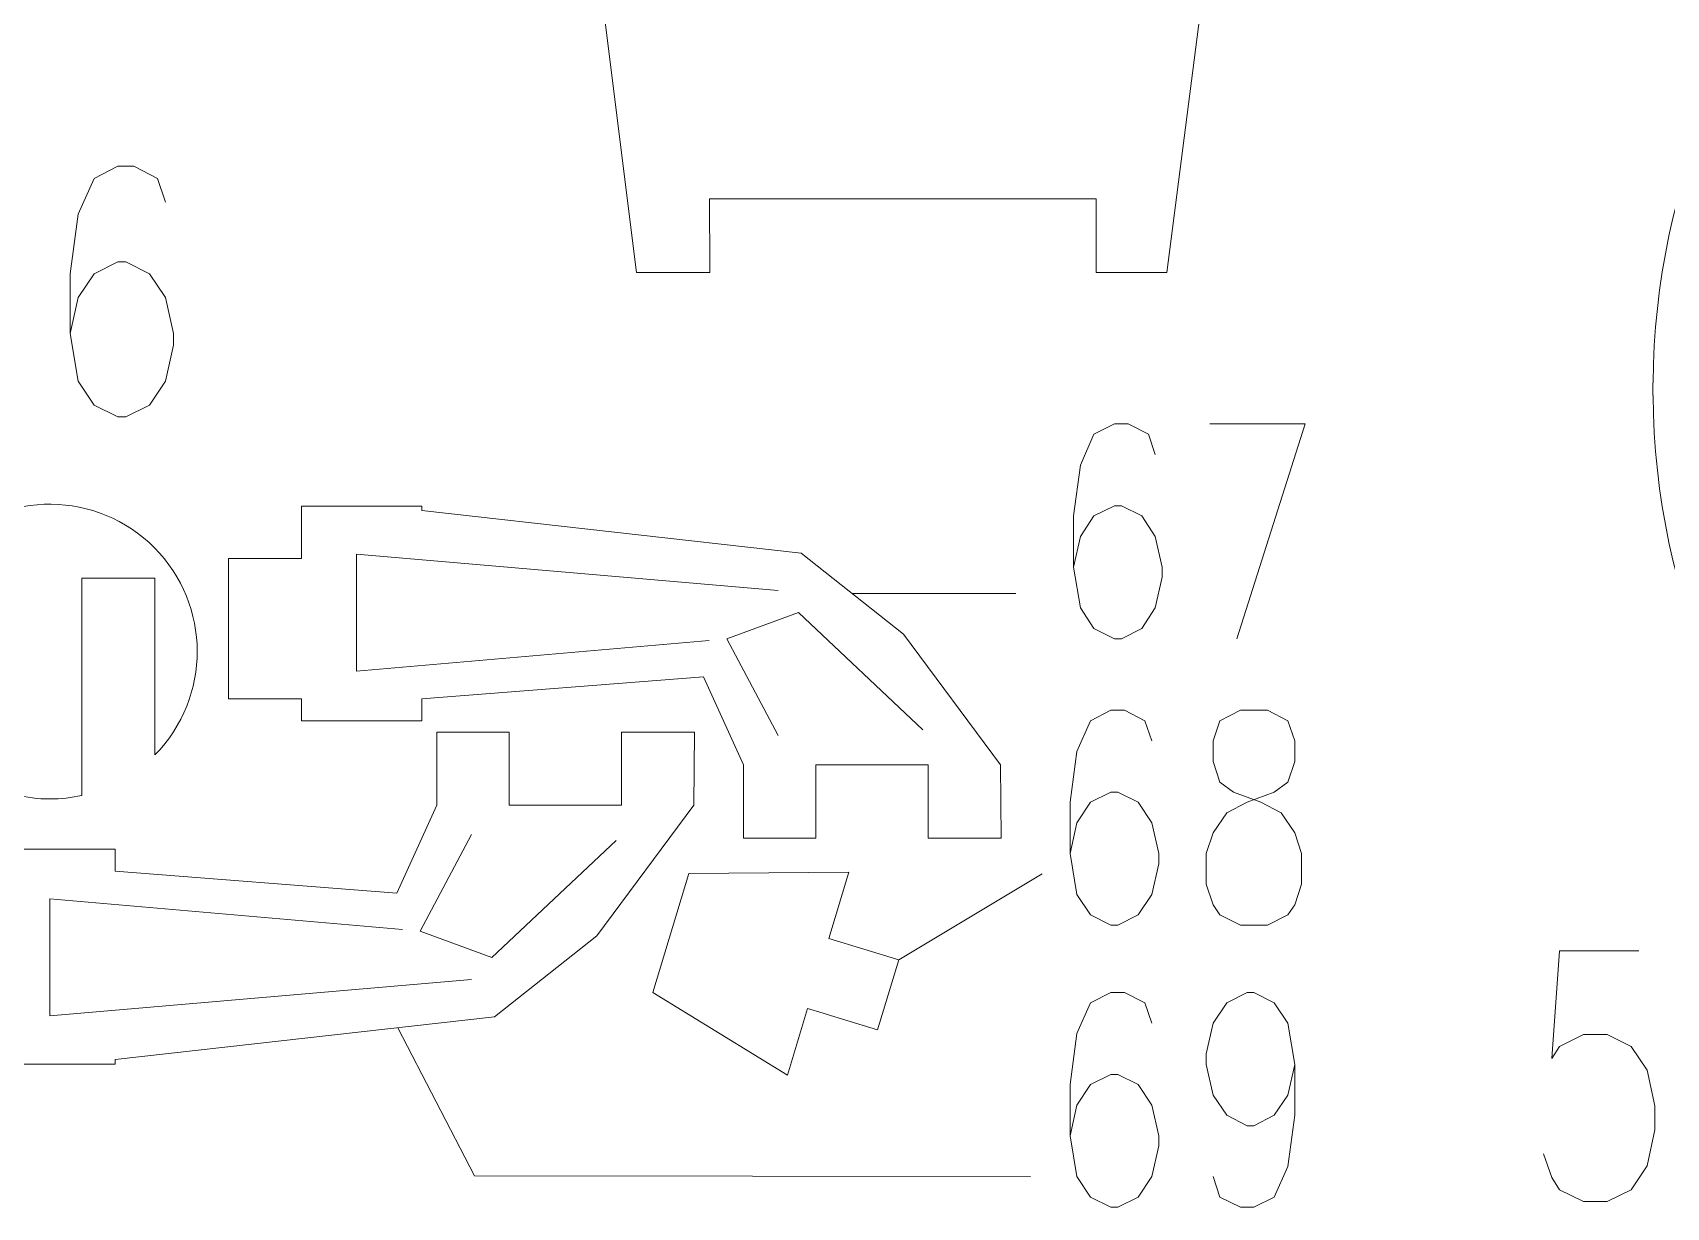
# Model space of a CAD drawing. Header units: millimetres. Extents: x -176 to 176, y -135 to 136.
# Drawn here: x -127.6 to -53.8, y -135 to -81.9 of the extents above; entities that cross this region are included whole.
import ezdxf

# ---------------------------------------------------------------- set-up
doc = ezdxf.new("R2010")
doc.units = ezdxf.units.MM
doc.header["$MEASUREMENT"] = 0
doc.layers.add('Layer 1', color=7, linetype='Continuous')

msp = doc.modelspace()

# ---------------------------------------------------------------- linework, layer by layer
at = {"layer": 'Layer 1', "lineweight": 9}
for points, knots in [([(-91.6863, -89.4128), (-91.6863, -89.4128), (-97.0321, -89.4128), (-97.0321, -89.4128), (-97.0321, -89.4128), (-97.0321, -90.5309), (-97.024, -91.6421), (-97.024, -92.7523), (-97.024, -92.7523), (-97.024, -92.7523), (-100.3341, -92.7523), (-100.3341, -92.7523), (-100.3341, -92.7523), (-100.3341, -92.7523), (-104.0142, -63.3589), (-104.0142, -63.3589), (-104.0142, -63.3589), (-104.0142, -63.3589), (-106.5316, -63.6743), (-106.5316, -63.6743), (-106.5316, -63.6743), (-106.5316, -63.6743), (-107.3824, -63.0129), (-107.3824, -63.0129), (-107.3824, -63.0129), (-107.3824, -63.0129), (-108.7716, -51.9235), (-108.7716, -51.9235), (-108.7716, -51.9235), (-108.7716, -51.9235), (-108.1102, -51.0727), (-108.1102, -51.0727), (-108.1102, -51.0727), (-108.1102, -51.0727), (-105.592, -50.7573), (-105.592, -50.7573), (-105.592, -50.7573), (-105.592, -50.7573), (-108.2717, -29.3546), (-108.2717, -29.3546), (-108.2717, -29.3546), (-108.2717, -29.3546), (-110.7912, -29.6702), (-110.7912, -29.6702), (-110.7912, -29.6702), (-110.7912, -29.6702), (-111.642, -29.0088), (-111.642, -29.0088), (-111.642, -29.0088), (-111.642, -29.0088), (-113.0311, -17.9195), (-113.0311, -17.9195), (-113.0311, -17.9195), (-113.0311, -17.9195), (-112.3697, -17.0687), (-112.3697, -17.0687), (-112.3697, -17.0687), (-112.3697, -17.0687), (-109.8494, -16.753), (-109.8494, -16.753), (-109.8494, -16.753), (-109.8494, -16.753), (-113.1274, 9.4284), (-113.1274, 9.4284), (-113.1274, 9.4284), (-113.1274, 9.4284), (-110.3973, 12.5721), (-110.3973, 12.5721), (-110.3973, 12.5721), (-110.3973, 12.5721), (-107.1779, 12.5721), (-107.1779, 12.5721)], [0, 0, 0, 0, 0.0526316, 0.0526316, 0.0526316, 0.0526316, 0.1052632, 0.1052632, 0.1052632, 0.1052632, 0.1578947, 0.1578947, 0.1578947, 0.1578947, 0.2105263, 0.2105263, 0.2105263, 0.2105263, 0.2631579, 0.2631579, 0.2631579, 0.2631579, 0.3157895, 0.3157895, 0.3157895, 0.3157895, 0.3684211, 0.3684211, 0.3684211, 0.3684211, 0.4210526, 0.4210526, 0.4210526, 0.4210526, 0.4736842, 0.4736842, 0.4736842, 0.4736842, 0.5263158, 0.5263158, 0.5263158, 0.5263158, 0.5789474, 0.5789474, 0.5789474, 0.5789474, 0.6315789, 0.6315789, 0.6315789, 0.6315789, 0.6842105, 0.6842105, 0.6842105, 0.6842105, 0.7368421, 0.7368421, 0.7368421, 0.7368421, 0.7894737, 0.7894737, 0.7894737, 0.7894737, 0.8421053, 0.8421053, 0.8421053, 0.8421053, 0.8947368, 0.8947368, 0.8947368, 0.8947368, 1, 1, 1, 1]), ([(-69.176, 12.5721), (-69.176, 12.5721), (-65.9345, 12.5721), (-65.9345, 12.5721), (-65.9345, 12.5721), (-65.9345, 12.5721), (-63.2133, 9.4297), (-63.2133, 9.4297), (-63.2133, 9.4297), (-63.2133, 9.4297), (-66.5861, -16.7668), (-66.5861, -16.7668), (-66.5861, -16.7668), (-66.5861, -16.7668), (-64.1759, -17.0687), (-64.1759, -17.0687), (-64.1759, -17.0687), (-64.1759, -17.0687), (-63.5145, -17.9195), (-63.5145, -17.9195), (-63.5145, -17.9195), (-63.5145, -17.9195), (-64.9036, -29.0088), (-64.9036, -29.0088), (-64.9036, -29.0088), (-64.9036, -29.0088), (-65.7544, -29.6702), (-65.7544, -29.6702), (-65.7544, -29.6702), (-65.7544, -29.6702), (-68.2078, -29.3629), (-68.2078, -29.3629), (-68.2078, -29.3629), (-68.2078, -29.3629), (-70.9621, -50.7562), (-70.9621, -50.7562), (-70.9621, -50.7562), (-70.9621, -50.7562), (-67.7319, -51.1609), (-67.7319, -51.1609), (-67.7319, -51.1609), (-67.7319, -51.1609), (-68.46, -56.9732), (-68.46, -56.9732), (-68.46, -56.9732), (-68.46, -56.9732), (-58.5596, -58.2134), (-58.5596, -58.2134), (-58.5596, -58.2134), (-58.5596, -58.2134), (-58.5596, -60.0691), (-58.5596, -60.0691), (-58.5596, -60.0691), (-58.5596, -60.0691), (-55.2394, -60.0691), (-55.2394, -60.0691), (-55.2394, -60.0691), (-55.2394, -60.0691), (-55.2394, -63.7448), (-55.2394, -63.7448), (-55.2394, -63.7448), (-55.2394, -63.7448), (-58.5596, -63.7448), (-58.5596, -63.7448), (-58.5596, -63.7448), (-58.5596, -63.7448), (-69.1422, -62.4192), (-69.1422, -62.4192), (-69.1422, -62.4192), (-69.1422, -62.4192), (-69.2157, -63.0063), (-69.2157, -63.0063), (-69.2157, -63.0063), (-69.2157, -63.0063), (-70.0665, -63.6677), (-70.0665, -63.6677), (-70.0665, -63.6677), (-70.0665, -63.6677), (-72.5838, -63.3523), (-72.5838, -63.3523), (-72.5838, -63.3523), (-72.5838, -63.3523), (-76.369, -92.7523), (-76.369, -92.7523), (-76.369, -92.7523), (-76.369, -92.7523), (-79.5697, -92.7523), (-79.5697, -92.7523), (-79.5697, -92.7523), (-79.5697, -92.7523), (-79.5697, -89.4128), (-79.5697, -89.4128), (-79.5697, -89.4128), (-79.5697, -89.4128), (-84.9155, -89.4128), (-84.9155, -89.4128)], [0, 0, 0, 0, 0.04, 0.04, 0.04, 0.04, 0.08, 0.08, 0.08, 0.08, 0.12, 0.12, 0.12, 0.12, 0.16, 0.16, 0.16, 0.16, 0.2, 0.2, 0.2, 0.2, 0.24, 0.24, 0.24, 0.24, 0.28, 0.28, 0.28, 0.28, 0.32, 0.32, 0.32, 0.32, 0.36, 0.36, 0.36, 0.36, 0.4, 0.4, 0.4, 0.4, 0.44, 0.44, 0.44, 0.44, 0.48, 0.48, 0.48, 0.48, 0.52, 0.52, 0.52, 0.52, 0.56, 0.56, 0.56, 0.56, 0.6, 0.6, 0.6, 0.6, 0.64, 0.64, 0.64, 0.64, 0.68, 0.68, 0.68, 0.68, 0.72, 0.72, 0.72, 0.72, 0.76, 0.76, 0.76, 0.76, 0.8, 0.8, 0.8, 0.8, 0.84, 0.84, 0.84, 0.84, 0.88, 0.88, 0.88, 0.88, 0.92, 0.92, 0.92, 0.92, 1, 1, 1, 1]), ([(-128.3948, -111.191), (-128.3948, -111.191), (-128.3948, -116.3542), (-128.3948, -116.3542), (-128.3948, -116.3542), (-127.8946, -116.4738), (-127.3848, -116.5399), (-126.8479, -116.5399), (-126.8479, -116.5399), (-126.3475, -116.5399), (-125.8671, -116.4817), (-125.398, -116.3774), (-125.398, -116.3774), (-125.398, -116.3774), (-125.398, -106.5681), (-125.398, -106.5681), (-125.398, -106.5681), (-125.398, -106.5681), (-122.096, -106.5681), (-122.096, -106.5681), (-122.096, -106.5681), (-122.096, -106.5681), (-122.096, -114.5464), (-122.096, -114.5464), (-122.096, -114.5464), (-119.5414, -111.9463), (-119.5517, -107.7756), (-122.1192, -105.1883), (-122.1192, -105.1883), (-124.6868, -102.6009), (-128.8573, -102.5585), (-131.4769, -105.093), (-131.4769, -105.093), (-134.0965, -107.6276), (-134.198, -111.7906), (-131.6968, -114.4421), (-131.6968, -114.4421), (-131.6968, -114.4421), (-131.6968, -106.5681), (-131.6968, -106.5681), (-131.6968, -106.5681), (-131.6968, -106.5681), (-128.3948, -106.5681), (-128.3948, -106.5681), (-128.3948, -106.5681), (-128.3948, -106.5681), (-128.3948, -110.6288), (-128.3948, -110.6288)], [0, 0, 0, 0, 0.0769231, 0.0769231, 0.0769231, 0.0769231, 0.1538462, 0.1538462, 0.1538462, 0.1538462, 0.2307692, 0.2307692, 0.2307692, 0.2307692, 0.3076923, 0.3076923, 0.3076923, 0.3076923, 0.3846154, 0.3846154, 0.3846154, 0.3846154, 0.4615385, 0.4615385, 0.4615385, 0.4615385, 0.5384615, 0.5384615, 0.5384615, 0.5384615, 0.6153846, 0.6153846, 0.6153846, 0.6153846, 0.6923077, 0.6923077, 0.6923077, 0.6923077, 0.7692308, 0.7692308, 0.7692308, 0.7692308, 0.8461538, 0.8461538, 0.8461538, 0.8461538, 1, 1, 1, 1]), ([(-117.4092, -112.0219), (-117.4092, -112.0219), (-118.7791, -112.0219), (-118.7791, -112.0219), (-118.7791, -112.0219), (-118.7791, -112.0219), (-118.7791, -105.672), (-118.7791, -105.672), (-118.7791, -105.672), (-118.7791, -105.672), (-115.4771, -105.672), (-115.4771, -105.672), (-115.4771, -105.672), (-115.4771, -105.672), (-115.4771, -103.3016), (-115.4771, -103.3016), (-115.4771, -103.3016), (-115.4771, -103.3016), (-110.0347, -103.3016), (-110.0347, -103.3016), (-110.0347, -103.3016), (-110.0347, -103.3016), (-110.0347, -103.5097), (-110.0347, -103.5097), (-110.0347, -103.5097), (-110.0347, -103.5097), (-92.8882, -105.4334), (-92.8882, -105.4334), (-92.8882, -105.4334), (-92.8882, -105.4334), (-88.2691, -109.0877), (-88.2691, -109.0877), (-88.2691, -109.0877), (-88.2691, -109.0877), (-83.882, -114.9958), (-83.882, -114.9958), (-83.882, -114.9958), (-83.882, -114.9958), (-83.8522, -118.3066), (-83.8522, -118.3066), (-83.8522, -118.3066), (-83.8522, -118.3066), (-87.158, -118.3066), (-87.158, -118.3066), (-87.158, -118.3066), (-87.158, -118.3066), (-87.158, -114.9958), (-87.158, -114.9958), (-87.158, -114.9958), (-87.158, -114.9958), (-89.4114, -114.9958), (-89.4114, -114.9958)], [0, 0, 0, 0, 0.0714286, 0.0714286, 0.0714286, 0.0714286, 0.1428571, 0.1428571, 0.1428571, 0.1428571, 0.2142857, 0.2142857, 0.2142857, 0.2142857, 0.2857143, 0.2857143, 0.2857143, 0.2857143, 0.3571429, 0.3571429, 0.3571429, 0.3571429, 0.4285714, 0.4285714, 0.4285714, 0.4285714, 0.5, 0.5, 0.5, 0.5, 0.5714286, 0.5714286, 0.5714286, 0.5714286, 0.6428571, 0.6428571, 0.6428571, 0.6428571, 0.7142857, 0.7142857, 0.7142857, 0.7142857, 0.7857143, 0.7857143, 0.7857143, 0.7857143, 0.8571429, 0.8571429, 0.8571429, 0.8571429, 1, 1, 1, 1]), ([(-89.9736, -114.9958), (-89.9736, -114.9958), (-92.227, -114.9958), (-92.227, -114.9958), (-92.227, -114.9958), (-92.227, -114.9958), (-92.227, -118.3066), (-92.227, -118.3066), (-92.227, -118.3066), (-92.227, -118.3066), (-95.5014, -118.3066), (-95.5014, -118.3066), (-95.5014, -118.3066), (-95.5014, -118.3066), (-95.5014, -114.9958), (-95.5014, -114.9958), (-95.5014, -114.9958), (-95.5014, -114.9958), (-97.3095, -111.022), (-97.3095, -111.022), (-97.3095, -111.022), (-97.3095, -111.022), (-110.0347, -112.0219), (-110.0347, -112.0219), (-110.0347, -112.0219), (-110.0347, -112.0219), (-110.0347, -113.0161), (-110.0347, -113.0161), (-110.0347, -113.0161), (-110.0347, -113.0161), (-115.4771, -113.0161), (-115.4771, -113.0161), (-115.4771, -113.0161), (-115.4771, -113.0161), (-115.4771, -112.0219), (-115.4771, -112.0219), (-115.4771, -112.0219), (-115.4771, -112.0219), (-116.847, -112.0219), (-116.847, -112.0219)], [0, 0, 0, 0, 0.0909091, 0.0909091, 0.0909091, 0.0909091, 0.1818182, 0.1818182, 0.1818182, 0.1818182, 0.2727273, 0.2727273, 0.2727273, 0.2727273, 0.3636364, 0.3636364, 0.3636364, 0.3636364, 0.4545455, 0.4545455, 0.4545455, 0.4545455, 0.5454545, 0.5454545, 0.5454545, 0.5454545, 0.6363636, 0.6363636, 0.6363636, 0.6363636, 0.7272727, 0.7272727, 0.7272727, 0.7272727, 0.8181818, 0.8181818, 0.8181818, 0.8181818, 1, 1, 1, 1]), ([(-103.5514, -116.8248), (-103.5514, -116.8248), (-106.0859, -116.8248), (-106.0859, -116.8248), (-106.0859, -116.8248), (-106.0859, -116.8248), (-106.0859, -113.514), (-106.0859, -113.514), (-106.0859, -113.514), (-106.0859, -113.514), (-109.3603, -113.514), (-109.3603, -113.514), (-109.3603, -113.514), (-109.3603, -113.514), (-109.3603, -116.8248), (-109.3603, -116.8248), (-109.3603, -116.8248), (-109.3603, -116.8248), (-111.1684, -120.7986), (-111.1684, -120.7986), (-111.1684, -120.7986), (-111.1684, -120.7986), (-123.8936, -119.7987), (-123.8936, -119.7987), (-123.8936, -119.7987), (-123.8936, -119.7987), (-123.8936, -118.8045), (-123.8936, -118.8045), (-123.8936, -118.8045), (-123.8936, -118.8045), (-129.336, -118.8045), (-129.336, -118.8045), (-129.336, -118.8045), (-129.336, -118.8045), (-129.336, -119.7987), (-129.336, -119.7987), (-129.336, -119.7987), (-129.336, -119.7987), (-132.638, -119.7987), (-132.638, -119.7987), (-132.638, -119.7987), (-132.638, -119.7987), (-132.638, -126.1486), (-132.638, -126.1486), (-132.638, -126.1486), (-132.638, -126.1486), (-131.1408, -126.1486), (-131.1408, -126.1486)], [0, 0, 0, 0, 0.0769231, 0.0769231, 0.0769231, 0.0769231, 0.1538462, 0.1538462, 0.1538462, 0.1538462, 0.2307692, 0.2307692, 0.2307692, 0.2307692, 0.3076923, 0.3076923, 0.3076923, 0.3076923, 0.3846154, 0.3846154, 0.3846154, 0.3846154, 0.4615385, 0.4615385, 0.4615385, 0.4615385, 0.5384615, 0.5384615, 0.5384615, 0.5384615, 0.6153846, 0.6153846, 0.6153846, 0.6153846, 0.6923077, 0.6923077, 0.6923077, 0.6923077, 0.7692308, 0.7692308, 0.7692308, 0.7692308, 0.8461538, 0.8461538, 0.8461538, 0.8461538, 1, 1, 1, 1]), ([(-130.5786, -126.1486), (-130.5786, -126.1486), (-129.336, -126.1486), (-129.336, -126.1486), (-129.336, -126.1486), (-129.336, -126.1486), (-129.336, -128.519), (-129.336, -128.519), (-129.336, -128.519), (-129.336, -128.519), (-123.8936, -128.519), (-123.8936, -128.519), (-123.8936, -128.519), (-123.8936, -128.519), (-123.8936, -128.3109), (-123.8936, -128.3109), (-123.8936, -128.3109), (-123.8936, -128.3109), (-106.7471, -126.3872), (-106.7471, -126.3872), (-106.7471, -126.3872), (-106.7471, -126.3872), (-102.128, -122.7329), (-102.128, -122.7329), (-102.128, -122.7329), (-102.128, -122.7329), (-97.7409, -116.8248), (-97.7409, -116.8248), (-97.7409, -116.8248), (-97.7409, -116.8248), (-97.7111, -113.514), (-97.7111, -113.514), (-97.7111, -113.514), (-97.7111, -113.514), (-101.0169, -113.514), (-101.0169, -113.514), (-101.0169, -113.514), (-101.0169, -113.514), (-101.0169, -116.8248), (-101.0169, -116.8248), (-101.0169, -116.8248), (-101.0169, -116.8248), (-102.9892, -116.8248), (-102.9892, -116.8248)], [0, 0, 0, 0, 0.0833333, 0.0833333, 0.0833333, 0.0833333, 0.1666667, 0.1666667, 0.1666667, 0.1666667, 0.25, 0.25, 0.25, 0.25, 0.3333333, 0.3333333, 0.3333333, 0.3333333, 0.4166667, 0.4166667, 0.4166667, 0.4166667, 0.5, 0.5, 0.5, 0.5, 0.5833333, 0.5833333, 0.5833333, 0.5833333, 0.6666667, 0.6666667, 0.6666667, 0.6666667, 0.75, 0.75, 0.75, 0.75, 0.8333333, 0.8333333, 0.8333333, 0.8333333, 1, 1, 1, 1]), ([(-91.3668, -126.3874), (-91.3668, -126.3874), (-89.4403, -126.9698), (-89.4403, -126.9698), (-89.4403, -126.9698), (-89.4403, -126.9698), (-88.4848, -123.8091), (-88.4848, -123.8091), (-88.4848, -123.8091), (-88.4848, -123.8091), (-91.6455, -122.8536), (-91.6455, -122.8536), (-91.6455, -122.8536), (-91.6455, -122.8536), (-90.7357, -119.8441), (-90.7357, -119.8441), (-90.7357, -119.8441), (-90.7357, -119.8441), (-97.9707, -119.9115), (-97.9707, -119.9115), (-97.9707, -119.9115), (-97.9707, -119.9115), (-99.5944, -125.2825), (-99.5944, -125.2825), (-99.5944, -125.2825), (-99.5944, -125.2825), (-93.5085, -129.0162), (-93.5085, -129.0162), (-93.5085, -129.0162), (-93.5085, -129.0162), (-92.601, -126.0143), (-92.601, -126.0143), (-92.601, -126.0143), (-92.601, -126.0143), (-91.905, -126.2247), (-91.905, -126.2247)], [0, 0, 0, 0, 0.1, 0.1, 0.1, 0.1, 0.2, 0.2, 0.2, 0.2, 0.3, 0.3, 0.3, 0.3, 0.4, 0.4, 0.4, 0.4, 0.5, 0.5, 0.5, 0.5, 0.6, 0.6, 0.6, 0.6, 0.7, 0.7, 0.7, 0.7, 0.8, 0.8, 0.8, 0.8, 1, 1, 1, 1])]:
    msp.add_open_spline(points, degree=3, knots=knots, dxfattribs=at)
for points in [[(-21.1861, -64.8044), (-39.4377, -64.8044), (-54.2489, -79.525), (-54.4002, -97.7409)], [(-85.4777, -89.4128), (-85.4777, -89.4128), (-91.1241, -89.4128), (-91.1241, -89.4128)], [(-54.4002, -98.3031), (-54.2489, -116.519), (-39.4377, -131.2396), (-21.1861, -131.2396)]]:
    msp.add_open_spline(points, degree=3, dxfattribs=at)
at = {"layer": 'Layer 1', "color": 1, "lineweight": 9}
for points, knots in [([(-121.6177, -89.5637), (-121.6177, -89.5637), (-121.9733, -88.4955), (-121.9733, -88.4955), (-121.9733, -88.4955), (-121.9733, -88.4955), (-123.0506, -87.9452), (-123.0506, -87.9452), (-123.0506, -87.9452), (-123.0506, -87.9452), (-123.7724, -87.9452), (-123.7724, -87.9452), (-123.7724, -87.9452), (-123.7724, -87.9452), (-124.8497, -88.4955), (-124.8497, -88.4955), (-124.8497, -88.4955), (-124.8497, -88.4955), (-125.5715, -90.114), (-125.5715, -90.114), (-125.5715, -90.114), (-125.5715, -90.114), (-125.927, -92.8008), (-125.927, -92.8008), (-125.927, -92.8008), (-125.927, -92.8008), (-125.927, -95.5038), (-125.927, -95.5038), (-125.927, -95.5038), (-125.927, -95.5038), (-125.5715, -97.6564), (-125.5715, -97.6564), (-125.5715, -97.6564), (-125.5715, -97.6564), (-124.8497, -98.7408), (-124.8497, -98.7408), (-124.8497, -98.7408), (-124.8497, -98.7408), (-123.7724, -99.2749), (-123.7724, -99.2749), (-123.7724, -99.2749), (-123.7724, -99.2749), (-123.4169, -99.2749), (-123.4169, -99.2749), (-123.4169, -99.2749), (-123.4169, -99.2749), (-122.3395, -98.7408), (-122.3395, -98.7408), (-122.3395, -98.7408), (-122.3395, -98.7408), (-121.6177, -97.6564), (-121.6177, -97.6564), (-121.6177, -97.6564), (-121.6177, -97.6564), (-121.2622, -96.0379), (-121.2622, -96.0379), (-121.2622, -96.0379), (-121.2622, -96.0379), (-121.2622, -95.5038), (-121.2622, -95.5038), (-121.2622, -95.5038), (-121.2622, -95.5038), (-121.6177, -93.8852), (-121.6177, -93.8852), (-121.6177, -93.8852), (-121.6177, -93.8852), (-122.3395, -92.8008), (-122.3395, -92.8008), (-122.3395, -92.8008), (-122.3395, -92.8008), (-123.4169, -92.2667), (-123.4169, -92.2667), (-123.4169, -92.2667), (-123.4169, -92.2667), (-123.7724, -92.2667), (-123.7724, -92.2667), (-123.7724, -92.2667), (-123.7724, -92.2667), (-124.8497, -92.8008), (-124.8497, -92.8008), (-124.8497, -92.8008), (-124.8497, -92.8008), (-125.5715, -93.8852), (-125.5715, -93.8852), (-125.5715, -93.8852), (-125.5715, -93.8852), (-125.927, -95.5038), (-125.927, -95.5038)], [0, 0, 0, 0, 0.0434783, 0.0434783, 0.0434783, 0.0434783, 0.0869565, 0.0869565, 0.0869565, 0.0869565, 0.1304348, 0.1304348, 0.1304348, 0.1304348, 0.173913, 0.173913, 0.173913, 0.173913, 0.2173913, 0.2173913, 0.2173913, 0.2173913, 0.2608696, 0.2608696, 0.2608696, 0.2608696, 0.3043478, 0.3043478, 0.3043478, 0.3043478, 0.3478261, 0.3478261, 0.3478261, 0.3478261, 0.3913043, 0.3913043, 0.3913043, 0.3913043, 0.4347826, 0.4347826, 0.4347826, 0.4347826, 0.4782609, 0.4782609, 0.4782609, 0.4782609, 0.5217391, 0.5217391, 0.5217391, 0.5217391, 0.5652174, 0.5652174, 0.5652174, 0.5652174, 0.6086957, 0.6086957, 0.6086957, 0.6086957, 0.6521739, 0.6521739, 0.6521739, 0.6521739, 0.6956522, 0.6956522, 0.6956522, 0.6956522, 0.7391304, 0.7391304, 0.7391304, 0.7391304, 0.7826087, 0.7826087, 0.7826087, 0.7826087, 0.826087, 0.826087, 0.826087, 0.826087, 0.8695652, 0.8695652, 0.8695652, 0.8695652, 0.9130435, 0.9130435, 0.9130435, 0.9130435, 1, 1, 1, 1]), ([(-76.893, -100.9761), (-76.893, -100.9761), (-77.1976, -100.0609), (-77.1976, -100.0609), (-77.1976, -100.0609), (-77.1976, -100.0609), (-78.1206, -99.5894), (-78.1206, -99.5894), (-78.1206, -99.5894), (-78.1206, -99.5894), (-78.739, -99.5894), (-78.739, -99.5894), (-78.739, -99.5894), (-78.739, -99.5894), (-79.662, -100.0609), (-79.662, -100.0609), (-79.662, -100.0609), (-79.662, -100.0609), (-80.2712, -101.4476), (-80.2712, -101.4476), (-80.2712, -101.4476), (-80.2712, -101.4476), (-80.585, -103.7495), (-80.585, -103.7495), (-80.585, -103.7495), (-80.585, -103.7495), (-80.585, -106.0652), (-80.585, -106.0652), (-80.585, -106.0652), (-80.585, -106.0652), (-80.2712, -107.9095), (-80.2712, -107.9095), (-80.2712, -107.9095), (-80.2712, -107.9095), (-79.662, -108.8386), (-79.662, -108.8386), (-79.662, -108.8386), (-79.662, -108.8386), (-78.739, -109.2963), (-78.739, -109.2963), (-78.739, -109.2963), (-78.739, -109.2963), (-78.4252, -109.2963), (-78.4252, -109.2963), (-78.4252, -109.2963), (-78.4252, -109.2963), (-77.5022, -108.8386), (-77.5022, -108.8386), (-77.5022, -108.8386), (-77.5022, -108.8386), (-76.893, -107.9095), (-76.893, -107.9095), (-76.893, -107.9095), (-76.893, -107.9095), (-76.5792, -106.5228), (-76.5792, -106.5228), (-76.5792, -106.5228), (-76.5792, -106.5228), (-76.5792, -106.0652), (-76.5792, -106.0652), (-76.5792, -106.0652), (-76.5792, -106.0652), (-76.893, -104.6786), (-76.893, -104.6786), (-76.893, -104.6786), (-76.893, -104.6786), (-77.5022, -103.7495), (-77.5022, -103.7495), (-77.5022, -103.7495), (-77.5022, -103.7495), (-78.4252, -103.2919), (-78.4252, -103.2919), (-78.4252, -103.2919), (-78.4252, -103.2919), (-78.739, -103.2919), (-78.739, -103.2919), (-78.739, -103.2919), (-78.739, -103.2919), (-79.662, -103.7495), (-79.662, -103.7495), (-79.662, -103.7495), (-79.662, -103.7495), (-80.2712, -104.6786), (-80.2712, -104.6786), (-80.2712, -104.6786), (-80.2712, -104.6786), (-80.585, -106.0652), (-80.585, -106.0652)], [0, 0, 0, 0, 0.0434783, 0.0434783, 0.0434783, 0.0434783, 0.0869565, 0.0869565, 0.0869565, 0.0869565, 0.1304348, 0.1304348, 0.1304348, 0.1304348, 0.173913, 0.173913, 0.173913, 0.173913, 0.2173913, 0.2173913, 0.2173913, 0.2173913, 0.2608696, 0.2608696, 0.2608696, 0.2608696, 0.3043478, 0.3043478, 0.3043478, 0.3043478, 0.3478261, 0.3478261, 0.3478261, 0.3478261, 0.3913043, 0.3913043, 0.3913043, 0.3913043, 0.4347826, 0.4347826, 0.4347826, 0.4347826, 0.4782609, 0.4782609, 0.4782609, 0.4782609, 0.5217391, 0.5217391, 0.5217391, 0.5217391, 0.5652174, 0.5652174, 0.5652174, 0.5652174, 0.6086957, 0.6086957, 0.6086957, 0.6086957, 0.6521739, 0.6521739, 0.6521739, 0.6521739, 0.6956522, 0.6956522, 0.6956522, 0.6956522, 0.7391304, 0.7391304, 0.7391304, 0.7391304, 0.7826087, 0.7826087, 0.7826087, 0.7826087, 0.826087, 0.826087, 0.826087, 0.826087, 0.8695652, 0.8695652, 0.8695652, 0.8695652, 0.9130435, 0.9130435, 0.9130435, 0.9130435, 1, 1, 1, 1]), ([(-74.4286, -99.5894), (-74.4286, -99.5894), (-70.1182, -99.5894), (-70.1182, -99.5894), (-70.1182, -99.5894), (-70.1182, -99.5894), (-73.201, -109.2963), (-73.201, -109.2963)], [0, 0, 0, 0, 0.3333333, 0.3333333, 0.3333333, 0.3333333, 1, 1, 1, 1]), ([(-77.0523, -113.9177), (-77.0523, -113.9177), (-77.3569, -113.0026), (-77.3569, -113.0026), (-77.3569, -113.0026), (-77.3569, -113.0026), (-78.2799, -112.531), (-78.2799, -112.531), (-78.2799, -112.531), (-78.2799, -112.531), (-78.8983, -112.531), (-78.8983, -112.531), (-78.8983, -112.531), (-78.8983, -112.531), (-79.8213, -113.0026), (-79.8213, -113.0026), (-79.8213, -113.0026), (-79.8213, -113.0026), (-80.4305, -114.3892), (-80.4305, -114.3892), (-80.4305, -114.3892), (-80.4305, -114.3892), (-80.7443, -116.6911), (-80.7443, -116.6911), (-80.7443, -116.6911), (-80.7443, -116.6911), (-80.7443, -119.0069), (-80.7443, -119.0069), (-80.7443, -119.0069), (-80.7443, -119.0069), (-80.4305, -120.8512), (-80.4305, -120.8512), (-80.4305, -120.8512), (-80.4305, -120.8512), (-79.8213, -121.7802), (-79.8213, -121.7802), (-79.8213, -121.7802), (-79.8213, -121.7802), (-78.8983, -122.2378), (-78.8983, -122.2378), (-78.8983, -122.2378), (-78.8983, -122.2378), (-78.5845, -122.2378), (-78.5845, -122.2378), (-78.5845, -122.2378), (-78.5845, -122.2378), (-77.6614, -121.7802), (-77.6614, -121.7802), (-77.6614, -121.7802), (-77.6614, -121.7802), (-77.0523, -120.8512), (-77.0523, -120.8512), (-77.0523, -120.8512), (-77.0523, -120.8512), (-76.7385, -119.4645), (-76.7385, -119.4645), (-76.7385, -119.4645), (-76.7385, -119.4645), (-76.7385, -119.0069), (-76.7385, -119.0069), (-76.7385, -119.0069), (-76.7385, -119.0069), (-77.0523, -117.6202), (-77.0523, -117.6202), (-77.0523, -117.6202), (-77.0523, -117.6202), (-77.6614, -116.6911), (-77.6614, -116.6911), (-77.6614, -116.6911), (-77.6614, -116.6911), (-78.5845, -116.2335), (-78.5845, -116.2335), (-78.5845, -116.2335), (-78.5845, -116.2335), (-78.8983, -116.2335), (-78.8983, -116.2335), (-78.8983, -116.2335), (-78.8983, -116.2335), (-79.8213, -116.6911), (-79.8213, -116.6911), (-79.8213, -116.6911), (-79.8213, -116.6911), (-80.4305, -117.6202), (-80.4305, -117.6202), (-80.4305, -117.6202), (-80.4305, -117.6202), (-80.7443, -119.0069), (-80.7443, -119.0069)], [0, 0, 0, 0, 0.0434783, 0.0434783, 0.0434783, 0.0434783, 0.0869565, 0.0869565, 0.0869565, 0.0869565, 0.1304348, 0.1304348, 0.1304348, 0.1304348, 0.173913, 0.173913, 0.173913, 0.173913, 0.2173913, 0.2173913, 0.2173913, 0.2173913, 0.2608696, 0.2608696, 0.2608696, 0.2608696, 0.3043478, 0.3043478, 0.3043478, 0.3043478, 0.3478261, 0.3478261, 0.3478261, 0.3478261, 0.3913043, 0.3913043, 0.3913043, 0.3913043, 0.4347826, 0.4347826, 0.4347826, 0.4347826, 0.4782609, 0.4782609, 0.4782609, 0.4782609, 0.5217391, 0.5217391, 0.5217391, 0.5217391, 0.5652174, 0.5652174, 0.5652174, 0.5652174, 0.6086957, 0.6086957, 0.6086957, 0.6086957, 0.6521739, 0.6521739, 0.6521739, 0.6521739, 0.6956522, 0.6956522, 0.6956522, 0.6956522, 0.7391304, 0.7391304, 0.7391304, 0.7391304, 0.7826087, 0.7826087, 0.7826087, 0.7826087, 0.826087, 0.826087, 0.826087, 0.826087, 0.8695652, 0.8695652, 0.8695652, 0.8695652, 0.9130435, 0.9130435, 0.9130435, 0.9130435, 1, 1, 1, 1]), ([(-73.0464, -112.531), (-73.0464, -112.531), (-73.9695, -113.0026), (-73.9695, -113.0026), (-73.9695, -113.0026), (-73.9695, -113.0026), (-74.2833, -113.9177), (-74.2833, -113.9177), (-74.2833, -113.9177), (-74.2833, -113.9177), (-74.2833, -114.8468), (-74.2833, -114.8468), (-74.2833, -114.8468), (-74.2833, -114.8468), (-73.9695, -115.7759), (-73.9695, -115.7759), (-73.9695, -115.7759), (-73.9695, -115.7759), (-73.3603, -116.2335), (-73.3603, -116.2335), (-73.3603, -116.2335), (-73.3603, -116.2335), (-72.1235, -116.6911), (-72.1235, -116.6911), (-72.1235, -116.6911), (-72.1235, -116.6911), (-71.2005, -117.1626), (-71.2005, -117.1626), (-71.2005, -117.1626), (-71.2005, -117.1626), (-70.5913, -118.0778), (-70.5913, -118.0778), (-70.5913, -118.0778), (-70.5913, -118.0778), (-70.2775, -119.0069), (-70.2775, -119.0069), (-70.2775, -119.0069), (-70.2775, -119.0069), (-70.2775, -120.3935), (-70.2775, -120.3935), (-70.2775, -120.3935), (-70.2775, -120.3935), (-70.5913, -121.3226), (-70.5913, -121.3226), (-70.5913, -121.3226), (-70.5913, -121.3226), (-70.8959, -121.7802), (-70.8959, -121.7802), (-70.8959, -121.7802), (-70.8959, -121.7802), (-71.8189, -122.2378), (-71.8189, -122.2378), (-71.8189, -122.2378), (-71.8189, -122.2378), (-73.0464, -122.2378), (-73.0464, -122.2378), (-73.0464, -122.2378), (-73.0464, -122.2378), (-73.9695, -121.7802), (-73.9695, -121.7802), (-73.9695, -121.7802), (-73.9695, -121.7802), (-74.2833, -121.3226), (-74.2833, -121.3226), (-74.2833, -121.3226), (-74.2833, -121.3226), (-74.5879, -120.3935), (-74.5879, -120.3935), (-74.5879, -120.3935), (-74.5879, -120.3935), (-74.5879, -119.0069), (-74.5879, -119.0069), (-74.5879, -119.0069), (-74.5879, -119.0069), (-74.2833, -118.0778), (-74.2833, -118.0778), (-74.2833, -118.0778), (-74.2833, -118.0778), (-73.6649, -117.1626), (-73.6649, -117.1626), (-73.6649, -117.1626), (-73.6649, -117.1626), (-72.7419, -116.6911), (-72.7419, -116.6911), (-72.7419, -116.6911), (-72.7419, -116.6911), (-71.5143, -116.2335), (-71.5143, -116.2335), (-71.5143, -116.2335), (-71.5143, -116.2335), (-70.8959, -115.7759), (-70.8959, -115.7759), (-70.8959, -115.7759), (-70.8959, -115.7759), (-70.5913, -114.8468), (-70.5913, -114.8468), (-70.5913, -114.8468), (-70.5913, -114.8468), (-70.5913, -113.9177), (-70.5913, -113.9177), (-70.5913, -113.9177), (-70.5913, -113.9177), (-70.8959, -113.0026), (-70.8959, -113.0026), (-70.8959, -113.0026), (-70.8959, -113.0026), (-71.8189, -112.531), (-71.8189, -112.531), (-71.8189, -112.531), (-71.8189, -112.531), (-73.0464, -112.531), (-73.0464, -112.531)], [0, 0, 0, 0, 0.0344828, 0.0344828, 0.0344828, 0.0344828, 0.0689655, 0.0689655, 0.0689655, 0.0689655, 0.1034483, 0.1034483, 0.1034483, 0.1034483, 0.137931, 0.137931, 0.137931, 0.137931, 0.1724138, 0.1724138, 0.1724138, 0.1724138, 0.2068966, 0.2068966, 0.2068966, 0.2068966, 0.2413793, 0.2413793, 0.2413793, 0.2413793, 0.2758621, 0.2758621, 0.2758621, 0.2758621, 0.3103448, 0.3103448, 0.3103448, 0.3103448, 0.3448276, 0.3448276, 0.3448276, 0.3448276, 0.3793103, 0.3793103, 0.3793103, 0.3793103, 0.4137931, 0.4137931, 0.4137931, 0.4137931, 0.4482759, 0.4482759, 0.4482759, 0.4482759, 0.4827586, 0.4827586, 0.4827586, 0.4827586, 0.5172414, 0.5172414, 0.5172414, 0.5172414, 0.5517241, 0.5517241, 0.5517241, 0.5517241, 0.5862069, 0.5862069, 0.5862069, 0.5862069, 0.6206897, 0.6206897, 0.6206897, 0.6206897, 0.6551724, 0.6551724, 0.6551724, 0.6551724, 0.6896552, 0.6896552, 0.6896552, 0.6896552, 0.7241379, 0.7241379, 0.7241379, 0.7241379, 0.7586207, 0.7586207, 0.7586207, 0.7586207, 0.7931034, 0.7931034, 0.7931034, 0.7931034, 0.8275862, 0.8275862, 0.8275862, 0.8275862, 0.862069, 0.862069, 0.862069, 0.862069, 0.8965517, 0.8965517, 0.8965517, 0.8965517, 0.9310345, 0.9310345, 0.9310345, 0.9310345, 1, 1, 1, 1]), ([(-55.0336, -123.4075), (-55.0336, -123.4075), (-58.6211, -123.4075), (-58.6211, -123.4075), (-58.6211, -123.4075), (-58.6211, -123.4075), (-58.9766, -128.2631), (-58.9766, -128.2631), (-58.9766, -128.2631), (-58.9766, -128.2631), (-58.6211, -127.729), (-58.6211, -127.729), (-58.6211, -127.729), (-58.6211, -127.729), (-57.5438, -127.1787), (-57.5438, -127.1787), (-57.5438, -127.1787), (-57.5438, -127.1787), (-56.4664, -127.1787), (-56.4664, -127.1787), (-56.4664, -127.1787), (-56.4664, -127.1787), (-55.3891, -127.729), (-55.3891, -127.729), (-55.3891, -127.729), (-55.3891, -127.729), (-54.6673, -128.7972), (-54.6673, -128.7972), (-54.6673, -128.7972), (-54.6673, -128.7972), (-54.3118, -130.4158), (-54.3118, -130.4158), (-54.3118, -130.4158), (-54.3118, -130.4158), (-54.3118, -131.5002), (-54.3118, -131.5002), (-54.3118, -131.5002), (-54.3118, -131.5002), (-54.6673, -133.1188), (-54.6673, -133.1188), (-54.6673, -133.1188), (-54.6673, -133.1188), (-55.3891, -134.2031), (-55.3891, -134.2031), (-55.3891, -134.2031), (-55.3891, -134.2031), (-56.4664, -134.7372), (-56.4664, -134.7372), (-56.4664, -134.7372), (-56.4664, -134.7372), (-57.5438, -134.7372), (-57.5438, -134.7372), (-57.5438, -134.7372), (-57.5438, -134.7372), (-58.6211, -134.2031), (-58.6211, -134.2031), (-58.6211, -134.2031), (-58.6211, -134.2031), (-58.9766, -133.6528), (-58.9766, -133.6528), (-58.9766, -133.6528), (-58.9766, -133.6528), (-59.3429, -132.5846), (-59.3429, -132.5846)], [0, 0, 0, 0, 0.0588235, 0.0588235, 0.0588235, 0.0588235, 0.1176471, 0.1176471, 0.1176471, 0.1176471, 0.1764706, 0.1764706, 0.1764706, 0.1764706, 0.2352941, 0.2352941, 0.2352941, 0.2352941, 0.2941176, 0.2941176, 0.2941176, 0.2941176, 0.3529412, 0.3529412, 0.3529412, 0.3529412, 0.4117647, 0.4117647, 0.4117647, 0.4117647, 0.4705882, 0.4705882, 0.4705882, 0.4705882, 0.5294118, 0.5294118, 0.5294118, 0.5294118, 0.5882353, 0.5882353, 0.5882353, 0.5882353, 0.6470588, 0.6470588, 0.6470588, 0.6470588, 0.7058824, 0.7058824, 0.7058824, 0.7058824, 0.7647059, 0.7647059, 0.7647059, 0.7647059, 0.8235294, 0.8235294, 0.8235294, 0.8235294, 0.8823529, 0.8823529, 0.8823529, 0.8823529, 1, 1, 1, 1]), ([(-77.0523, -126.6752), (-77.0523, -126.6752), (-77.3569, -125.76), (-77.3569, -125.76), (-77.3569, -125.76), (-77.3569, -125.76), (-78.2799, -125.2885), (-78.2799, -125.2885), (-78.2799, -125.2885), (-78.2799, -125.2885), (-78.8983, -125.2885), (-78.8983, -125.2885), (-78.8983, -125.2885), (-78.8983, -125.2885), (-79.8213, -125.76), (-79.8213, -125.76), (-79.8213, -125.76), (-79.8213, -125.76), (-80.4305, -127.1467), (-80.4305, -127.1467), (-80.4305, -127.1467), (-80.4305, -127.1467), (-80.7443, -129.4486), (-80.7443, -129.4486), (-80.7443, -129.4486), (-80.7443, -129.4486), (-80.7443, -131.7644), (-80.7443, -131.7644), (-80.7443, -131.7644), (-80.7443, -131.7644), (-80.4305, -133.6087), (-80.4305, -133.6087), (-80.4305, -133.6087), (-80.4305, -133.6087), (-79.8213, -134.5377), (-79.8213, -134.5377), (-79.8213, -134.5377), (-79.8213, -134.5377), (-78.8983, -134.9953), (-78.8983, -134.9953), (-78.8983, -134.9953), (-78.8983, -134.9953), (-78.5845, -134.9953), (-78.5845, -134.9953), (-78.5845, -134.9953), (-78.5845, -134.9953), (-77.6614, -134.5377), (-77.6614, -134.5377), (-77.6614, -134.5377), (-77.6614, -134.5377), (-77.0523, -133.6087), (-77.0523, -133.6087), (-77.0523, -133.6087), (-77.0523, -133.6087), (-76.7385, -132.222), (-76.7385, -132.222), (-76.7385, -132.222), (-76.7385, -132.222), (-76.7385, -131.7644), (-76.7385, -131.7644), (-76.7385, -131.7644), (-76.7385, -131.7644), (-77.0523, -130.3777), (-77.0523, -130.3777), (-77.0523, -130.3777), (-77.0523, -130.3777), (-77.6614, -129.4486), (-77.6614, -129.4486), (-77.6614, -129.4486), (-77.6614, -129.4486), (-78.5845, -128.991), (-78.5845, -128.991), (-78.5845, -128.991), (-78.5845, -128.991), (-78.8983, -128.991), (-78.8983, -128.991), (-78.8983, -128.991), (-78.8983, -128.991), (-79.8213, -129.4486), (-79.8213, -129.4486), (-79.8213, -129.4486), (-79.8213, -129.4486), (-80.4305, -130.3777), (-80.4305, -130.3777), (-80.4305, -130.3777), (-80.4305, -130.3777), (-80.7443, -131.7644), (-80.7443, -131.7644)], [0, 0, 0, 0, 0.0434783, 0.0434783, 0.0434783, 0.0434783, 0.0869565, 0.0869565, 0.0869565, 0.0869565, 0.1304348, 0.1304348, 0.1304348, 0.1304348, 0.173913, 0.173913, 0.173913, 0.173913, 0.2173913, 0.2173913, 0.2173913, 0.2173913, 0.2608696, 0.2608696, 0.2608696, 0.2608696, 0.3043478, 0.3043478, 0.3043478, 0.3043478, 0.3478261, 0.3478261, 0.3478261, 0.3478261, 0.3913043, 0.3913043, 0.3913043, 0.3913043, 0.4347826, 0.4347826, 0.4347826, 0.4347826, 0.4782609, 0.4782609, 0.4782609, 0.4782609, 0.5217391, 0.5217391, 0.5217391, 0.5217391, 0.5652174, 0.5652174, 0.5652174, 0.5652174, 0.6086957, 0.6086957, 0.6086957, 0.6086957, 0.6521739, 0.6521739, 0.6521739, 0.6521739, 0.6956522, 0.6956522, 0.6956522, 0.6956522, 0.7391304, 0.7391304, 0.7391304, 0.7391304, 0.7826087, 0.7826087, 0.7826087, 0.7826087, 0.826087, 0.826087, 0.826087, 0.826087, 0.8695652, 0.8695652, 0.8695652, 0.8695652, 0.9130435, 0.9130435, 0.9130435, 0.9130435, 1, 1, 1, 1]), ([(-70.5913, -128.5334), (-70.5913, -128.5334), (-70.8959, -129.9201), (-70.8959, -129.9201), (-70.8959, -129.9201), (-70.8959, -129.9201), (-71.5143, -130.8353), (-71.5143, -130.8353), (-71.5143, -130.8353), (-71.5143, -130.8353), (-72.4373, -131.3068), (-72.4373, -131.3068), (-72.4373, -131.3068), (-72.4373, -131.3068), (-72.7419, -131.3068), (-72.7419, -131.3068), (-72.7419, -131.3068), (-72.7419, -131.3068), (-73.6649, -130.8353), (-73.6649, -130.8353), (-73.6649, -130.8353), (-73.6649, -130.8353), (-74.2833, -129.9201), (-74.2833, -129.9201), (-74.2833, -129.9201), (-74.2833, -129.9201), (-74.5879, -128.5334), (-74.5879, -128.5334), (-74.5879, -128.5334), (-74.5879, -128.5334), (-74.5879, -128.0619), (-74.5879, -128.0619), (-74.5879, -128.0619), (-74.5879, -128.0619), (-74.2833, -126.6752), (-74.2833, -126.6752), (-74.2833, -126.6752), (-74.2833, -126.6752), (-73.6649, -125.76), (-73.6649, -125.76), (-73.6649, -125.76), (-73.6649, -125.76), (-72.7419, -125.2885), (-72.7419, -125.2885), (-72.7419, -125.2885), (-72.7419, -125.2885), (-72.4373, -125.2885), (-72.4373, -125.2885), (-72.4373, -125.2885), (-72.4373, -125.2885), (-71.5143, -125.76), (-71.5143, -125.76), (-71.5143, -125.76), (-71.5143, -125.76), (-70.8959, -126.6752), (-70.8959, -126.6752), (-70.8959, -126.6752), (-70.8959, -126.6752), (-70.5913, -128.5334), (-70.5913, -128.5334), (-70.5913, -128.5334), (-70.5913, -128.5334), (-70.5913, -130.8353), (-70.5913, -130.8353), (-70.5913, -130.8353), (-70.5913, -130.8353), (-70.8959, -133.1511), (-70.8959, -133.1511), (-70.8959, -133.1511), (-70.8959, -133.1511), (-71.5143, -134.5377), (-71.5143, -134.5377), (-71.5143, -134.5377), (-71.5143, -134.5377), (-72.4373, -134.9953), (-72.4373, -134.9953), (-72.4373, -134.9953), (-72.4373, -134.9953), (-73.0464, -134.9953), (-73.0464, -134.9953), (-73.0464, -134.9953), (-73.0464, -134.9953), (-73.9695, -134.5377), (-73.9695, -134.5377), (-73.9695, -134.5377), (-73.9695, -134.5377), (-74.2833, -133.6087), (-74.2833, -133.6087)], [0, 0, 0, 0, 0.0434783, 0.0434783, 0.0434783, 0.0434783, 0.0869565, 0.0869565, 0.0869565, 0.0869565, 0.1304348, 0.1304348, 0.1304348, 0.1304348, 0.173913, 0.173913, 0.173913, 0.173913, 0.2173913, 0.2173913, 0.2173913, 0.2173913, 0.2608696, 0.2608696, 0.2608696, 0.2608696, 0.3043478, 0.3043478, 0.3043478, 0.3043478, 0.3478261, 0.3478261, 0.3478261, 0.3478261, 0.3913043, 0.3913043, 0.3913043, 0.3913043, 0.4347826, 0.4347826, 0.4347826, 0.4347826, 0.4782609, 0.4782609, 0.4782609, 0.4782609, 0.5217391, 0.5217391, 0.5217391, 0.5217391, 0.5652174, 0.5652174, 0.5652174, 0.5652174, 0.6086957, 0.6086957, 0.6086957, 0.6086957, 0.6521739, 0.6521739, 0.6521739, 0.6521739, 0.6956522, 0.6956522, 0.6956522, 0.6956522, 0.7391304, 0.7391304, 0.7391304, 0.7391304, 0.7826087, 0.7826087, 0.7826087, 0.7826087, 0.826087, 0.826087, 0.826087, 0.826087, 0.8695652, 0.8695652, 0.8695652, 0.8695652, 0.9130435, 0.9130435, 0.9130435, 0.9130435, 1, 1, 1, 1])]:
    msp.add_open_spline(points, degree=3, knots=knots, dxfattribs=at)
for points in [[(-91.6863, -89.4128), (-91.6863, -89.4128), (-91.1241, -89.4128), (-91.1241, -89.4128)], [(-85.4777, -89.4128), (-85.4777, -89.4128), (-84.9155, -89.4128), (-84.9155, -89.4128)], [(-54.4038, -98.3031), (-54.4038, -98.3031), (-54.4038, -97.7409), (-54.4038, -97.7409)], [(-96.2542, -109.3087), (-96.2542, -109.3087), (-93.0131, -108.118), (-93.0131, -108.118)], [(-87.3907, -113.4097), (-87.3907, -113.4097), (-93.0131, -108.118), (-93.0131, -108.118)], [(-93.9391, -113.6743), (-93.9391, -113.6743), (-96.2542, -109.3087), (-96.2542, -109.3087)], [(-117.4092, -112.0219), (-117.4092, -112.0219), (-116.847, -112.0219), (-116.847, -112.0219)], [(-89.9736, -114.9958), (-89.9736, -114.9958), (-89.4114, -114.9958), (-89.4114, -114.9958)], [(-103.5514, -116.8248), (-103.5514, -116.8248), (-102.9892, -116.8248), (-102.9892, -116.8248)], [(-107.798, -118.1463), (-107.798, -118.1463), (-110.1131, -122.5119), (-110.1131, -122.5119)], [(-101.2496, -118.4109), (-101.2496, -118.4109), (-106.872, -123.7026), (-106.872, -123.7026)], [(-110.1131, -122.5119), (-110.1131, -122.5119), (-106.872, -123.7026), (-106.872, -123.7026)], [(-91.905, -126.2247), (-91.905, -126.2247), (-91.3668, -126.3873), (-91.3668, -126.3873)]]:
    msp.add_open_spline(points, degree=3, dxfattribs=at)
at = {"layer": 'Layer 1', "color": 5, "lineweight": 9}
for points in [[(-112.9891, -110.7639), (-112.9891, -110.7639), (-112.9891, -105.4722), (-112.9891, -105.4722), (-112.9891, -105.4722), (-112.9891, -105.4722), (-93.9391, -107.1258), (-93.9391, -107.1258)], [(-126.848, -121.0567), (-126.848, -121.0567), (-126.848, -126.3484), (-126.848, -126.3484), (-126.848, -126.3484), (-126.848, -126.3484), (-107.798, -124.6948), (-107.798, -124.6948)], [(-82.5353, -133.6086), (-82.5353, -133.6086), (-107.6609, -133.5753), (-107.6609, -133.5753), (-107.6609, -133.5753), (-107.6609, -133.5753), (-111.1196, -126.8777), (-111.1196, -126.8777)]]:
    msp.add_open_spline(points, degree=3, knots=[0, 0, 0, 0, 0.3333333, 0.3333333, 0.3333333, 0.3333333, 1, 1, 1, 1], dxfattribs=at)
for points in [[(-83.1968, -107.2492), (-83.1968, -107.2492), (-90.5786, -107.2605), (-90.5786, -107.2605)], [(-112.9891, -110.7639), (-112.9891, -110.7639), (-97.048, -109.3748), (-97.048, -109.3748)], [(-82.0062, -119.929), (-82.0062, -119.929), (-88.4848, -123.8091), (-88.4848, -123.8091)], [(-126.848, -121.0567), (-126.848, -121.0567), (-110.9069, -122.4458), (-110.9069, -122.4458)]]:
    msp.add_open_spline(points, degree=3, dxfattribs=at)

doc.saveas('drawing.dxf')
